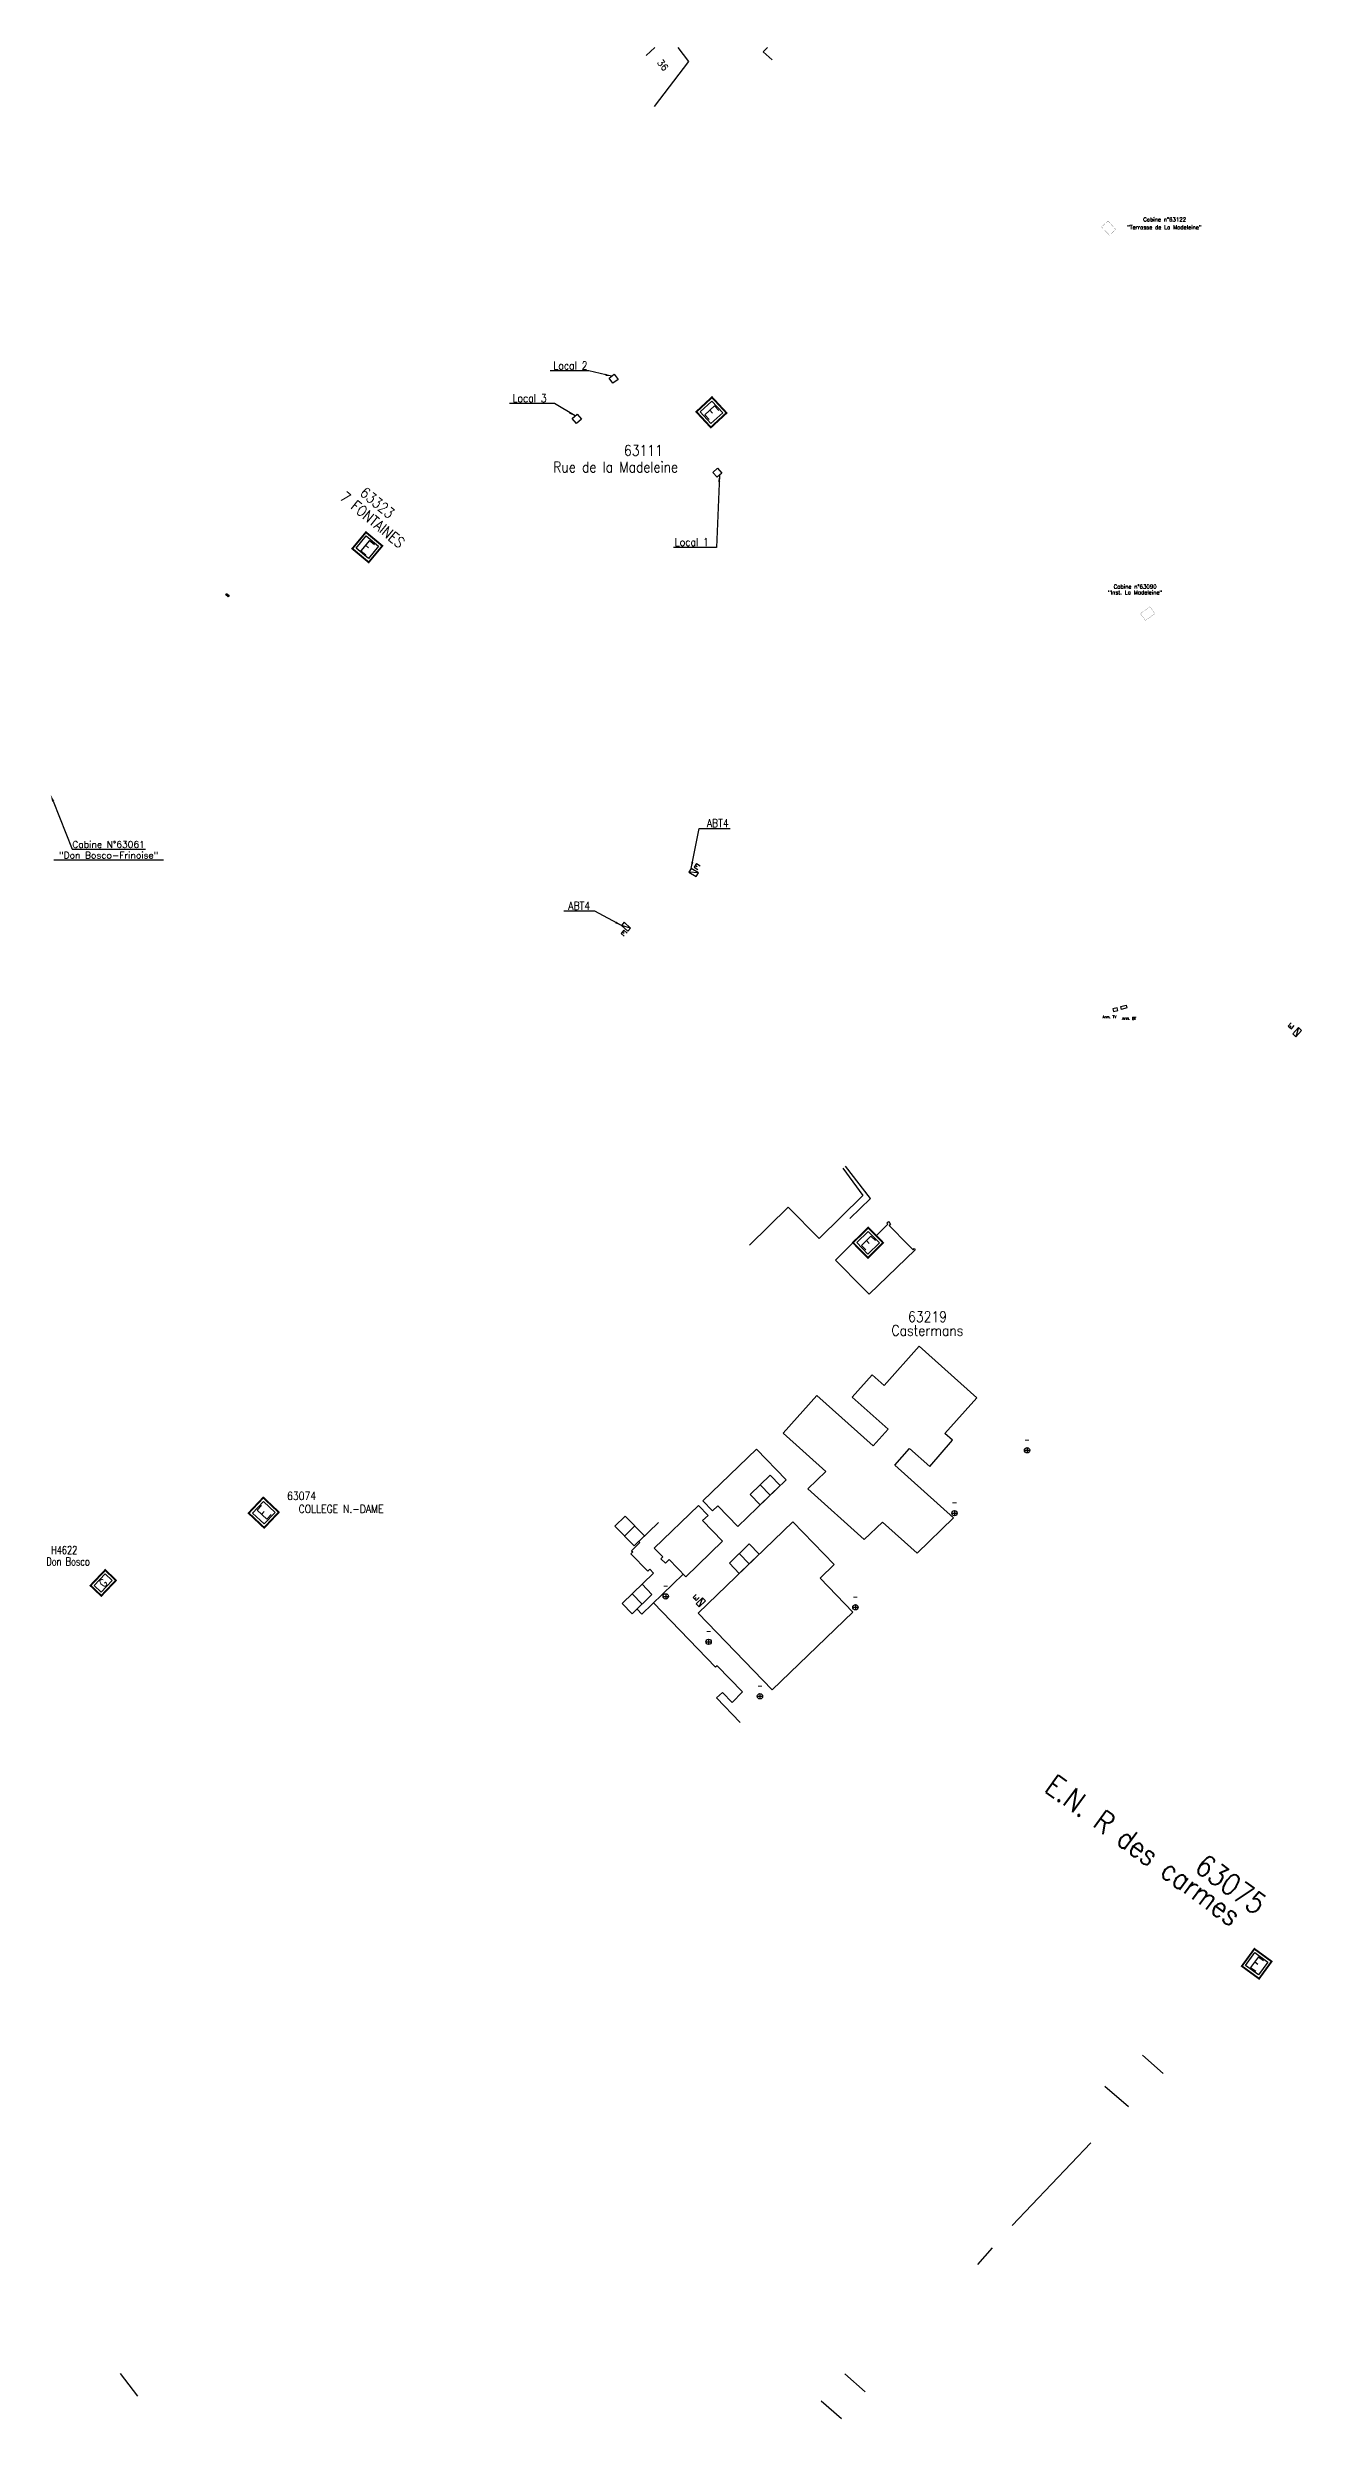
# Model space of a CAD drawing. Header units: millimetres. Extents: x 80014 to 81018, y 144000 to 145000.
# Drawn here: x 80013.6 to 80248.8, y 144555.4 to 145000 of the extents above; entities that cross this region are included whole.
import ezdxf
from ezdxf.enums import TextEntityAlignment as Align

# ---------------------------------------------------------------- set-up
doc = ezdxf.new("R2010")
doc.units = ezdxf.units.MM
doc.layers.get('0').update_dxf_attribs({"linetype": 'CONTINUOUS'})
for name, color, linetype in [('BB01', 7, 'CONTINUOUS'), ('BB08', 7, 'CONTINUOUS'), ('BR12', 7, 'CONTINUOUS'), ('BR15', 7, 'CONTINUOUS'), ('G_210', 7, 'CONTINUOUS'), ('M_200', 7, 'CONTINUOUS'), ('W0100', 7, 'CONTINUOUS'), ('W0430', 7, 'CONTINUOUS'), ('W0991', 7, 'CONTINUOUS')]:
    doc.layers.add(name, color=color, linetype=linetype)
doc.styles.add('B_ROMANS', font='ROMANS.shx', dxfattribs={"width": 0.75})
doc.styles.add('M_ROMANS', font='ROMANS.shx', dxfattribs={"width": 0.75})
doc.styles.get("Standard").update_dxf_attribs({"font": 'romans.shx', "width": 0.85})
doc.dimstyles.get("Standard").update_dxf_attribs({"dimtxt": 1.5, "dimasz": 1.2, "dimexe": 0.625, "dimexo": 0.625, "dimgap": 0.25, "dimtad": 1, "dimdec": 1, "dimzin": 0, "dimdsep": 46, "dimtxsty": 'Standard', "dimcen": -0.5, "dimadec": 0, "dimazin": 0, "dimtfac": 1, "dimtdec": 1, "dimtmove": 0, "dimatfit": 3, "dimfxl": 0, "dimtolj": 1, "dimtzin": 0, "dimarcsym": 0})

# ---------------------------------------------------------------- blocks, each defined once
blk = doc.blocks.new('BR1501')
at = {"color": 0, "linetype": 'Continuous'}
blk.add_lwpolyline([(0.3, -0.15), (-0.3, -0.15), (-0.3, 0.15), (0.3, 0.15)], close=True, dxfattribs=at)
for points in [[(-0.1, 0.15), (-0.1, -0.15)], [(0.1, -0.15), (0.1, 0.15)]]:
    blk.add_lwpolyline(points, dxfattribs=at)
blk = doc.blocks.new('M_200_56')
at = {"color": 0, "linetype": 'Continuous', "const_width": 0.35, "flags": 128}
blk.add_lwpolyline([(2, 2), (2, -2), (-2, -2), (-2, 2)], close=True, dxfattribs=at)
at = {"color": 0, "linetype": 'Continuous'}
blk.add_lwpolyline([(-1.5, 1.5), (1.5, 1.5), (1.5, -1.5), (-1.5, -1.5)], close=True, dxfattribs=at)
at = {"color": 0, "linetype": 'Continuous', "width": 0.85}
blk.add_text('E', height=2.5, dxfattribs=at).set_placement((0, 0), align=Align.MIDDLE_CENTER)
for tag, p in [('NUM', (0, 15.06)), ('NOM', (0, 8.65))]:
    blk.add_attdef(tag, text='', height=4, dxfattribs=at).set_placement(p, align=Align.MIDDLE)
at = {"color": 0, "linetype": 'Continuous', "style": 'M_ROMANS', "width": 0.75, "flags": 3}
for tag, p in [('DEF_LEG', (-0.13, -4.99)), ('DEF_COUP', (-0.13, -7.49)), ('DEF_TYPE', (-0.13, -9.99))]:
    blk.add_attdef(tag, text='', height=1.2, dxfattribs=at).set_placement(p, align=Align.MIDDLE)
blk = doc.blocks.new('BR1209')
at = {"color": 0, "linetype": 'Continuous', "flags": 128}
for points in [[(-0.5, 0), (0.5, 0)], [(0, 0.5), (0, -0.5)]]:
    blk.add_lwpolyline(points, dxfattribs=at)
at = {"color": 0, "linetype": 'Continuous'}
blk.add_circle((0, 0), 0.5, dxfattribs=at)
at = {"color": 0, "linetype": 'Continuous', "style": 'B_ROMANS', "width": 0.75}
blk.add_attdef('NUM', text='', height=1.2, dxfattribs=at).set_placement((0, 2), align=Align.MIDDLE)
at = {"color": 0, "linetype": 'Continuous', "style": 'B_ROMANS', "width": 0.75, "flags": 3}
for tag, p in [('DEF_COUP', (0, -12.5)), ('DEF_LEG', (0, -10)), ('DEF_TYPE', (0, -15))]:
    blk.add_attdef(tag, text='', height=1.2, dxfattribs=at).set_placement(p, align=Align.MIDDLE)
blk = doc.blocks.new('*U10')
at = {"layer": 'G_210', "color": 0, "linetype": 'Continuous', "const_width": 0.35, "flags": 128}
blk.add_lwpolyline([(4, 2.79), (4, 0), (0, 0), (0, 2.79)], close=True, dxfattribs=at)
at = {"layer": 'G_210', "color": 0, "linetype": 'Continuous'}
blk.add_lwpolyline([(0.5, 2.29), (3.5, 2.29), (3.5, 0.5), (0.5, 0.5)], close=True, dxfattribs=at)
at = {"layer": 'G_210', "insert": (1.99, 1.4), "char_height": 1.5, "width": 2.394, "attachment_point": 5}
blk.add_mtext('G', dxfattribs=at)
at = {"layer": 'G_210', "color": 0, "linetype": 'Continuous', "width": 0.75}
for tag, height, p in [('NUM', 4, (2, 16)), ('NOM', 4, (2, 11)), ('BCL', 3, (2, 7))]:
    blk.add_attdef(tag, text='', height=height, dxfattribs=at).set_placement(p, align=Align.MIDDLE)
at = {"layer": 'G_210', "color": 0, "linetype": 'Continuous', "width": 0.75, "flags": 3}
for tag, p in [('DEF_LEG', (2.14, -3.11)), ('DEF_COUP', (2.14, -5.61)), ('DEF_TYPE', (2.14, -8.11))]:
    blk.add_attdef(tag, text='', height=1.2, dxfattribs=at).set_placement(p, align=Align.MIDDLE)
blk = doc.blocks.new('M_200_59')
at = {"layer": 'M_200', "color": 0, "linetype": 'Continuous', "const_width": 0.35, "flags": 128}
blk.add_lwpolyline([(4, 4), (4, 0), (0, 0), (0, 4)], close=True, dxfattribs=at)
at = {"layer": 'M_200', "color": 0, "linetype": 'Continuous'}
blk.add_lwpolyline([(0.5, 3.5), (3.5, 3.5), (3.5, 0.5), (0.5, 0.5)], close=True, dxfattribs=at)
at = {"layer": 'M_200', "insert": (2, 2), "char_height": 2.5, "width": 4, "attachment_point": 5}
blk.add_mtext('E', dxfattribs=at)
at = {"layer": 'M_200', "color": 0, "linetype": 'Continuous', "width": 0.85}
for tag, p in [('NUM', (2, 17.06)), ('NOM', (2, 10.65))]:
    blk.add_attdef(tag, text='', height=4, dxfattribs=at).set_placement(p, align=Align.MIDDLE)
at = {"layer": 'M_200', "color": 0, "linetype": 'Continuous', "style": 'M_ROMANS', "width": 0.75, "flags": 3}
for tag, p in [('DEF_LEG', (1.87, -2.99)), ('DEF_COUP', (1.87, -5.49)), ('DEF_TYPE', (1.87, -7.99))]:
    blk.add_attdef(tag, text='', height=1.2, dxfattribs=at).set_placement(p, align=Align.MIDDLE)
blk = doc.blocks.new('*U14')
at = {"flags": 128}
for points in [[(0.8, 0.8), (-0.8, 0.8)], [(-0.8, 0.8), (-0.8, 0)], [(0.8, 0.8), (-0.8, 0)], [(-0.8, 0), (0.8, 0)], [(-0.23, 2.41), (0.57, 2.41)], [(-0.23, 2.41), (-0.23, 1.61)], [(-0.23, 2.01), (0.17, 2.01)], [(-0.23, 1.61), (0.57, 1.61)], [(0.8, 0), (0.8, 0.8)]]:
    blk.add_lwpolyline(points, dxfattribs=at)
blk = doc.blocks.new('T430')
at = {"flags": 128}
for points in [[(0.8, 0.8), (-0.8, 0.8)], [(-0.8, 0.8), (-0.8, 0)], [(0.8, 0.8), (-0.8, 0)], [(-0.8, 0), (0.8, 0)], [(-0.4, 2.1), (0.4, 2.1)], [(-0.4, 2.1), (-0.4, 1.3)], [(-0.4, 1.7), (0, 1.7)], [(-0.4, 1.3), (0.4, 1.3)], [(0.8, 0), (0.8, 0.8)]]:
    blk.add_lwpolyline(points, dxfattribs=at)
blk = doc.blocks.new('*U27')
at = {"flags": 128}
for points in [[(0.8, 0.8), (-0.8, 0.8)], [(-0.8, 0.8), (-0.8, 0)], [(0.8, 0.8), (-0.8, 0)], [(-0.8, 0), (0.8, 0)], [(0.8, 0), (0.8, 0.8)], [(0.14, -0.36), (0.94, -0.36)], [(0.14, -0.36), (0.14, -1.16)], [(0.14, -0.76), (0.54, -0.76)], [(0.14, -1.16), (0.94, -1.16)]]:
    blk.add_lwpolyline(points, dxfattribs=at)

msp = doc.modelspace()

# ---------------------------------------------------------------- linework, layer by layer
at = {"color": 252, "flags": 128}
for points in [[(80125.9, 144998.49), (80127.54, 145000)], [(80127.44, 144988.95), (80133.9, 144997.39), (80131.9, 145000)]]:
    msp.add_lwpolyline(points, dxfattribs=at)
at = {"layer": 'BB01', "color": 252}
for p, q in [((80162.77, 144789.87), (80166.51, 144784.75)), ((80166.51, 144784.75), (80158.33, 144776.67)), ((80152.5, 144782.57), (80145.28, 144775.43)), ((80152.5, 144782.57), (80158.33, 144776.67)), ((80147.27, 144730.49), (80149.15, 144728.55)), ((80121.85, 144720.91), (80123.79, 144722.79)), ((80143.35, 144717.66), (80145.23, 144715.72)), ((80125.12, 144708.13), (80123.24, 144710.07))]:
    msp.add_line(p, q, dxfattribs=at)
at = {"layer": 'BB01', "color": 8, "linetype": 'Continuous'}
for p, q in [((80167.99, 144784.21), (80163.25, 144790.24)), ((80164.09, 144780.47), (80167.99, 144784.21))]:
    msp.add_line(p, q, dxfattribs=at)
at = {"layer": 'BB01', "const_width": 0.03, "flags": 128}
msp.add_lwpolyline([(80211.3, 144966.35), (80212.79, 144964.78), (80213.97, 144965.87), (80212.53, 144967.46)], close=True, dxfattribs=at)
at = {"layer": 'BB01', "color": 252, "flags": 128}
for points in [[(80118.93, 144937.99), (80119.89, 144938.72), (80120.62, 144937.77), (80119.66, 144937.04), (80118.93, 144937.99)], [(80112.04, 144930.4), (80112.92, 144931.21), (80113.73, 144930.33), (80112.84, 144929.52), (80112.04, 144930.4)], [(80138.4, 144920.3), (80139.3, 144921.1), (80140.1, 144920.2), (80139.2, 144919.4), (80138.4, 144920.3)], [(80171.74, 144779.42), (80171.45, 144779.14), (80175.01, 144775.52), (80175.47, 144775.06), (80175.94, 144774.58), (80176.16, 144774.79), (80176.37, 144774.58), (80167.7, 144766.28), (80166.62, 144767.37), (80161.39, 144772.66), (80167.55, 144778.75), (80169, 144777.21), (80171.24, 144779.36), (80171.03, 144779.57), (80171.32, 144779.85), (80171.53, 144779.63)], [(80128.19, 144723.43), (80124.52, 144719.88), (80124.73, 144719.67), (80123.15, 144718.14), (80123.36, 144717.92), (80123, 144717.58), (80126.21, 144714.33), (80126.57, 144714.68), (80127.26, 144713.96), (80121.37, 144708.26)], [(80121.37, 144708.26), (80123.25, 144706.32), (80126.98, 144709.94), (80125.11, 144711.88)], [(80132.82, 144713.78), (80125.09, 144706.29), (80124.18, 144707.22)], [(80143.51, 144685.95), (80139.06, 144690.55), (80140.18, 144691.55), (80141.99, 144689.68), (80143.94, 144691.69), (80139.21, 144696.58), (80138.92, 144696.3), (80127.24, 144708.37)]]:
    msp.add_lwpolyline(points, dxfattribs=at)
at = {"layer": 'BB01', "color": 252, "const_width": 0.03, "flags": 128}
msp.add_lwpolyline([(80219.55, 144892.56), (80221.3, 144893.83), (80220.38, 144895.15), (80218.57, 144893.83)], close=True, dxfattribs=at)
at = {"layer": 'BB01', "color": 252}
msp.add_lwpolyline([(80171.53, 144779.63), (80171.74, 144779.42)], dxfattribs=at)
at = {"layer": 'BB01', "color": 252, "flags": 128}
for points in [[(80187.91, 144746.84), (80177.11, 144756.51), (80170.51, 144749.13), (80168.27, 144751.13), (80164.54, 144746.95), (80171.28, 144740.93), (80168.48, 144737.8), (80157.89, 144747.26), (80151.56, 144740.18), (80159.57, 144733.01), (80156.19, 144729.74), (80166.8, 144720.25), (80170.19, 144723.52), (80176.69, 144717.71), (80183.53, 144724.33), (80172.5, 144734.2), (80175.3, 144737.33), (80179.1, 144733.93), (80183.33, 144738.87), (80181.91, 144740.13)], [(80152.16, 144731.47), (80146.6, 144737.22), (80136.54, 144727.48), (80138.35, 144725.61), (80139.35, 144726.59), (80143.11, 144722.71)], [(80145.4, 144728.68), (80149.14, 144732.3), (80151.02, 144730.36), (80147.28, 144726.74)], [(80130.21, 144716.48), (80129.49, 144715.79), (80128.65, 144716.65), (80129.01, 144717), (80127.41, 144718.65), (80135.68, 144726.65), (80137.49, 144724.78), (80136.48, 144723.81), (80140.23, 144719.92), (80133.33, 144713.25)], [(80123.65, 144719.04), (80120.04, 144722.78), (80121.98, 144724.66), (80125.59, 144720.92)], [(80164.63, 144706.65), (80158.51, 144712.98), (80161.17, 144715.55), (80153.38, 144723.6), (80135.63, 144706.42), (80149.53, 144692.05)], [(80143.36, 144713.91), (80141.49, 144715.85), (80145.22, 144719.46), (80147.1, 144717.52)]]:
    msp.add_lwpolyline(points, close=True, dxfattribs=at)
at = {"layer": 'BB08'}
for p, q in [((80014.67, 144858.68), (80018.21, 144849.69)), ((80018.21, 144849.69), (80031.96, 144849.69)), ((80014.81, 144847.67), (80035.36, 144847.67))]:
    msp.add_line(p, q, dxfattribs=at)
at = {"layer": 'BB08', "color": 252, "flags": 128}
for points in [[(80213.42, 144819.72), (80213.57, 144819.22), (80214.36, 144819.44), (80214.21, 144819.95)], [(80215.07, 144819.65), (80214.92, 144820.18), (80215.89, 144820.46), (80216.04, 144819.93)]]:
    msp.add_lwpolyline(points, close=True, dxfattribs=at)
at = {"layer": 'BB08', "color": 252}
msp.add_solid([(80014.47, 144858.6), (80014.21, 144859.84), (80014.86, 144858.75)], dxfattribs=at)
at = {"layer": 'W0100', "color": 252}
msp.add_lwpolyline([(80148.63, 145000), (80147.83, 144999.16), (80149.5, 144997.66)], dxfattribs=at)
at = {"layer": 'W0100', "color": 252, "flags": 128}
for points in [[(80219, 144623.56), (80222.89, 144620.17)], [(80211.93, 144617.74), (80216.38, 144613.93)], [(80194.51, 144591.64), (80209.28, 144607.12)], [(80190.77, 144587.45), (80188.03, 144584.36)], [(80163.13, 144563.82), (80166.94, 144560.46)], [(80158.72, 144558.8), (80162.53, 144555.44)]]:
    msp.add_lwpolyline(points, dxfattribs=at)
at = {"layer": 'W0100', "flags": 128}
msp.add_lwpolyline([(80030.56, 144559.65), (80027.3, 144563.88)], dxfattribs=at)

# ---------------------------------------------------------------- block references
at = {"layer": 'BR12', "color": 252}
for p in [(80197.33, 144736.99), (80183.72, 144725.19), (80129.55, 144709.6), (80165.14, 144707.55), (80137.61, 144701.07), (80147.24, 144690.86)]:
    msp.add_blockref('BR1209', p, dxfattribs=at).add_auto_attribs({'NUM': '-'})
at = {"layer": 'BR15', "color": 252, "rotation": 323.9672250312406}
msp.add_blockref('BR1501', (80047.36, 144897.29), dxfattribs=at)
at = {"layer": 'G_210'}
ref = msp.add_blockref('*U10', (80023.69, 144709.7), dxfattribs=dict(at, rotation=46.4593727110778))
ref.add_attrib('NUM', 'H4622', dxfattribs={"color": 0, "linetype": 'Continuous', "height": 1.5, "width": 0.75}).set_placement((80016.73, 144718.28), align=Align.MIDDLE)
ref.add_attrib('NOM', 'Don Bosco', dxfattribs={"color": 0, "linetype": 'Continuous', "height": 1.5, "width": 0.75}).set_placement((80017.46, 144716.13), align=Align.MIDDLE)
at = {"layer": 'M_200'}
ref = msp.add_blockref('M_200_56', (80138.13, 144931.58), dxfattribs=dict(at, rotation=312.8335425590323))
ref.add_attrib('NUM', '63111', dxfattribs={"layer": '0', "color": 0, "linetype": 'Continuous', "height": 2, "width": 0.85}).set_placement((80125.38, 144924.44), align=Align.MIDDLE)
ref.add_attrib('NOM', 'Rue de la Madeleine', dxfattribs={"layer": '0', "color": 0, "linetype": 'Continuous', "height": 2, "width": 0.85}).set_placement((80120.16, 144921.38), align=Align.MIDDLE)
ref = msp.add_blockref('M_200_59', (80070.77, 144906.03), dxfattribs=dict(at, rotation=320.2207041843396))
ref.add_attrib('NUM', '63323', dxfattribs={"color": 0, "linetype": 'Continuous', "height": 2, "rotation": 320.2207, "width": 0.85}).set_placement((80075.47, 144914.64), align=Align.MIDDLE)
ref.add_attrib('NOM', '7 FONTAINES', dxfattribs={"color": 0, "linetype": 'Continuous', "height": 2, "rotation": 320.2207, "width": 0.85}).set_placement((80074.56, 144911.45), align=Align.MIDDLE)
at = {"layer": 'M_200', "color": 0}
ref = msp.add_blockref('M_200_56', (80167.51, 144775.9), dxfattribs=dict(at, rotation=314.6630383068452))
ref.add_attrib('NUM', '63219', dxfattribs={"layer": '0', "color": 0, "linetype": 'Continuous', "height": 2, "width": 0.85}).set_placement((80178.66, 144762.02), align=Align.MIDDLE)
ref.add_attrib('NOM', 'Castermans', dxfattribs={"layer": '0', "color": 0, "linetype": 'Continuous', "height": 2, "width": 0.85}).set_placement((80178.64, 144759.45), align=Align.MIDDLE)
at = {"layer": 'M_200'}
ref = msp.add_blockref('M_200_59', (80054.24, 144722.46), dxfattribs=dict(at, rotation=46.71485757623026))
ref.add_attrib('NUM', '63074', dxfattribs={"color": 0, "linetype": 'Continuous', "height": 1.5, "width": 0.85}).set_placement((80061.26, 144728.44), align=Align.MIDDLE)
ref.add_attrib('NOM', 'COLLEGE N.-DAME', dxfattribs={"color": 0, "linetype": 'Continuous', "height": 1.5, "width": 0.85}).set_placement((80068.68, 144725.99), align=Align.MIDDLE)
ref = msp.add_blockref('M_200_56', (80240.41, 144640.71), dxfattribs=dict(at, rotation=323.8796615798115))
ref.add_attrib('NUM', '63075', dxfattribs={"layer": '0', "color": 0, "height": 4, "rotation": 323.8797, "width": 0.85}).set_placement((80235.56, 144655.6), align=Align.MIDDLE)
ref.add_attrib('NOM', 'E.N. R des carmes', dxfattribs={"layer": '0', "color": 0, "height": 4, "rotation": 323.8797, "width": 0.85}).set_placement((80219.13, 144661.97), align=Align.MIDDLE)
at = {"layer": 'W0430'}
for name, p, rotation in [('T430', (80134.58, 144844.97), 328.2866397419281), ('*U27', (80121.85, 144834.84), 317.9996728206932), ('*U14', (80248.3, 144815.11), 48.88980666259637), ('T430', (80136.43, 144708.18), 44.05400368327285)]:
    msp.add_blockref(name, p, dxfattribs=dict(at, rotation=rotation))

# ---------------------------------------------------------------- texts
at = {"layer": 'BB01', "color": 252, "char_height": 1.5, "attachment_point": 6}
for s, insert in [('\\A1;\\PLocal 2', (80114.88, 144941.6)), ('\\A1;\\PLocal 3', (80107.22, 144935.49)), ('\\A1;\\PLocal 1', (80137.65, 144908.52))]:
    msp.add_mtext(s, dxfattribs=dict(at, insert=insert))
at = {"layer": 'BB08'}
for s, height, p in [('"Terrasse de La Madeleine"', 0.75, (80223.08, 144966.3)), ('Cabine n%%d63122', 0.75, (80223.14, 144967.76)), ('Cabine N%%d63061', 1.25, (80025.06, 144850.6)), ('"Don Bosco-Frinoise"', 1.25, (80025.06, 144848.58))]:
    msp.add_text(s, height=height, dxfattribs=at).set_placement(p, align=Align.MIDDLE)
at = {"layer": 'BB08', "color": 252}
for s, height, p in [('Cabine n%%d63090', 0.75, (80217.61, 144898.93)), ('"Inst. La Madeleine"', 0.75, (80217.6, 144897.85)), ('Arm. TV', 0.5, (80212.79, 144818.22)), ('Arm. BT', 0.5, (80216.47, 144817.96))]:
    msp.add_text(s, height=height, dxfattribs=at).set_placement(p, align=Align.MIDDLE)
at = {"layer": 'W0430', "linetype": 'Continuous', "insert": (80137.26, 144853.81), "char_height": 1.5, "width": 14.3384, "attachment_point": 7}
msp.add_mtext('\\A1;ABT4', dxfattribs=at)
at = {"layer": 'W0430', "linetype": 'Continuous', "insert": (80115.38, 144838.33), "char_height": 1.5, "attachment_point": 9}
msp.add_mtext('\\A1;ABT4', dxfattribs=at)
at = {"layer": 'W0991', "color": 252, "linetype": 'Continuous'}
msp.add_text('36', height=1.25, rotation=308.8568, dxfattribs=at).set_placement((80129.01, 144996.69), align=Align.MIDDLE)

# ---------------------------------------------------------------- leaders
at = {"layer": 'BB01', "color": 252, "annotation_type": 0, "has_hookline": 1, "hookline_direction": 1}
for points, text_width in [([(80119.41, 144938.36), (80115.13, 144939.35)], 6.98), ([(80112.58, 144930.9), (80108.67, 144933.24), (80107.47, 144933.24)], 6.98), ([(80139.62, 144919.76), (80139.1, 144906.27), (80137.9, 144906.27)], 6.62)]:
    msp.add_leader(points, dimstyle='Standard', override={"dimclrd": 252}, dxfattribs=dict(at, text_width=text_width))
at = {"layer": 'W0430', "linetype": 'Continuous', "annotation_type": 0, "has_hookline": 1, "text_width": 4.37}
for points, hookline_direction in [([(80134.32, 144846.07), (80135.81, 144853.56), (80137.01, 144853.56)], 0), ([(80121.25, 144835.37), (80116.24, 144838.08), (80115.04, 144838.08)], 1)]:
    msp.add_leader(points, dimstyle='Standard', override={"dimgap": 0.25, "dimtad": 1, "dimfxl": 1.25}, dxfattribs=dict(at, hookline_direction=hookline_direction))

doc.saveas('drawing.dxf')
